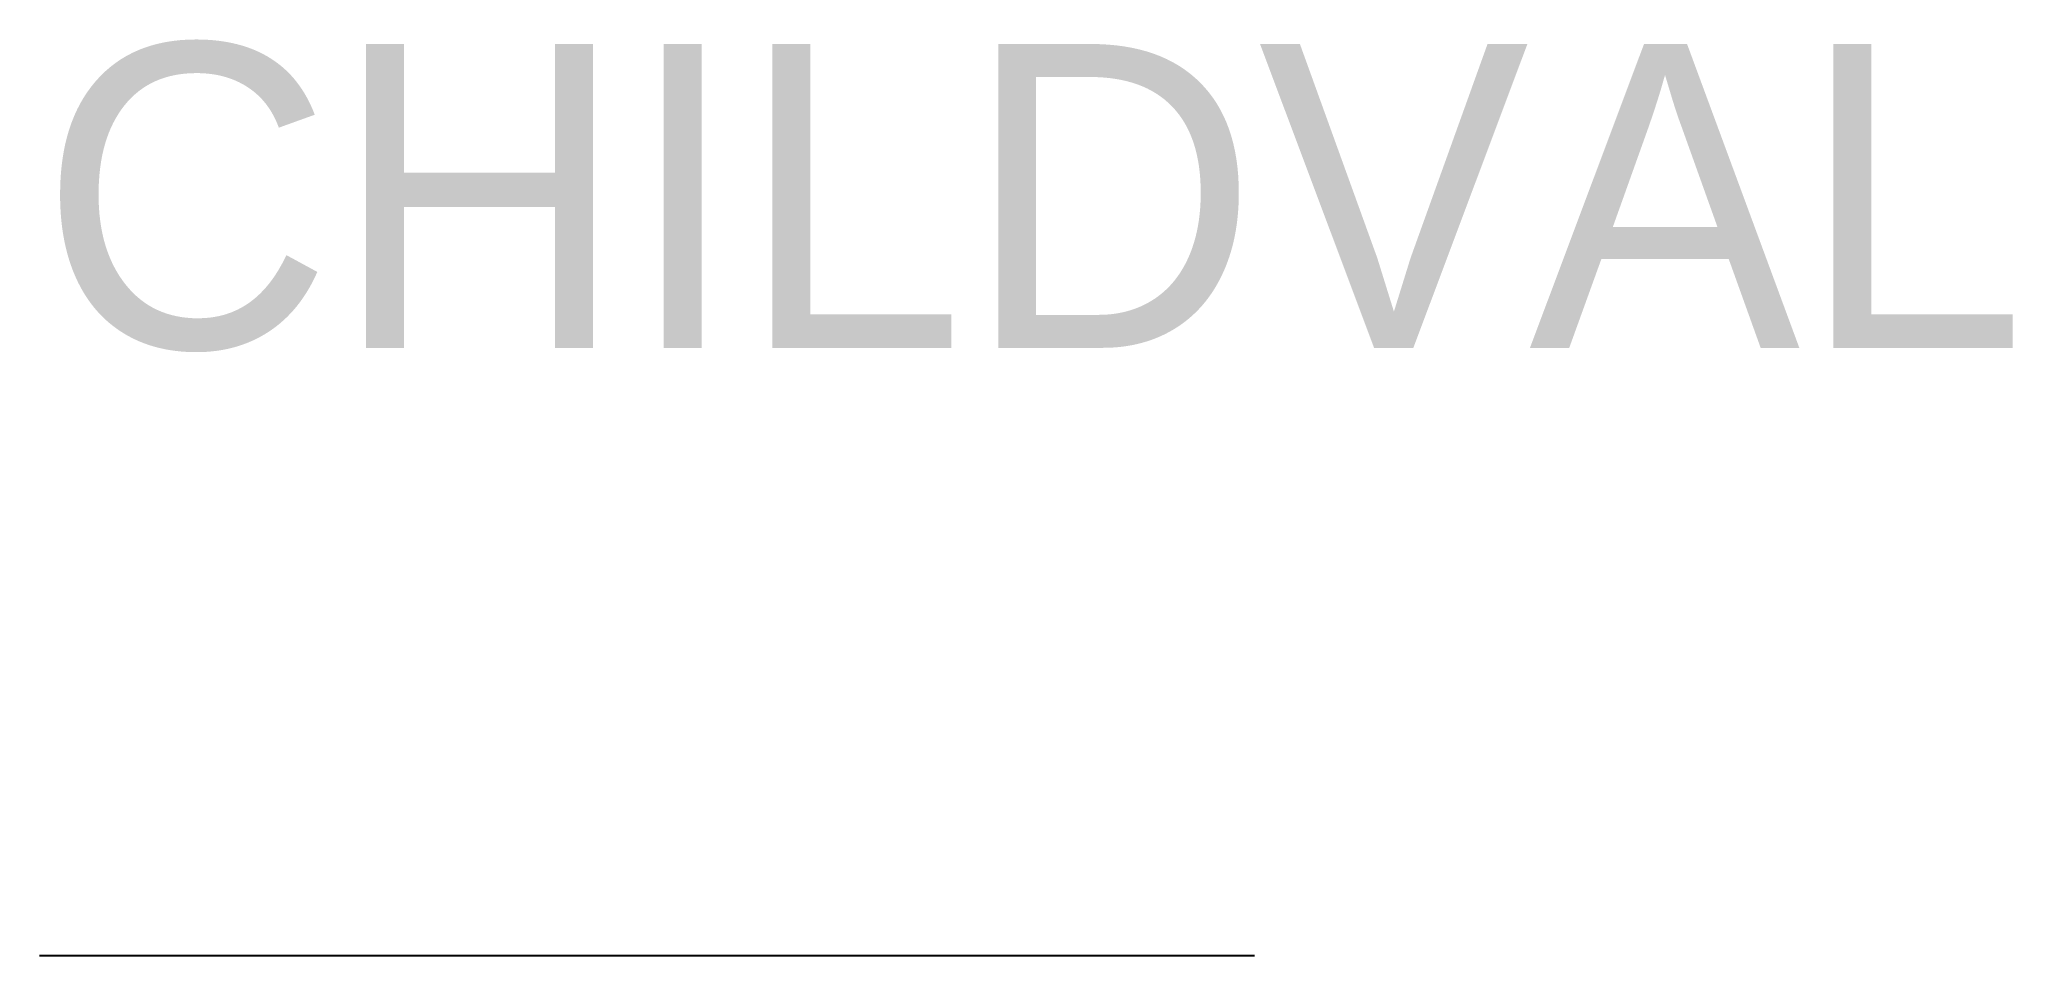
# Model space of a CAD drawing. Extents: x 0 to 16.2, y 0 to 7.5.
import ezdxf

# ---------------------------------------------------------------- set-up
doc = ezdxf.new("R2010")
doc.units = 0

# ---------------------------------------------------------------- blocks, each defined once
blk = doc.blocks.new('WIDGET')
blk.add_line((0, 0), (10, 0))
blk.add_attdef('TAG1', (0, 5), '', height=2.5)

msp = doc.modelspace()

# ---------------------------------------------------------------- block references
msp.add_blockref('WIDGET', (0, 0)).add_auto_attribs({'TAG1': 'CHILDVAL'})

doc.saveas('drawing.dxf')
